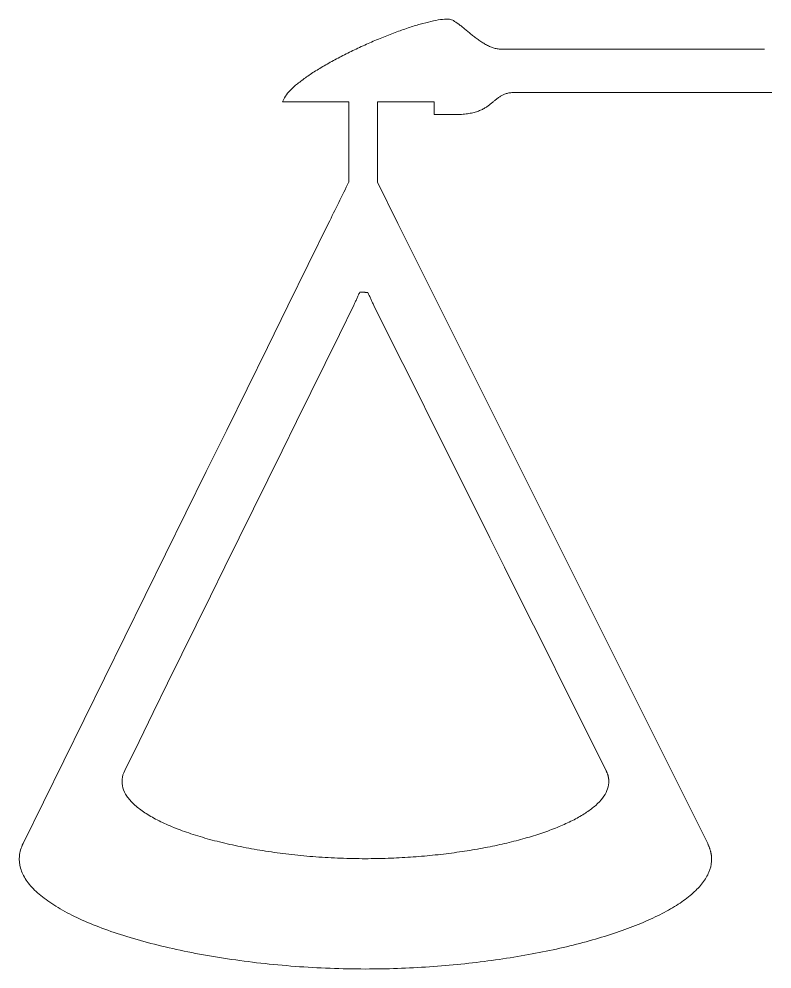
# Model space of a CAD drawing. Header units: millimetres. Extents: x -1287 to -404, y 154 to 690.
# Drawn here: x -1286.6 to -1062.1, y 236.2 to 519.5 of the extents above; entities that cross this region are included whole.
import ezdxf

# ---------------------------------------------------------------- set-up
doc = ezdxf.new("R2010")
doc.units = ezdxf.units.MM
doc.header["$MEASUREMENT"] = 0
doc.layers.add('Camada 1', color=7, linetype='Continuous')

msp = doc.modelspace()

# ---------------------------------------------------------------- linework, layer by layer
at = {"layer": 'Camada 1', "lineweight": 9}
for points, knots in [([(-1188.2319, 494.816), (-1188.2319, 494.816), (-1192.8276, 494.816), (-1192.8276, 494.816), (-1192.8276, 494.816), (-1192.8276, 494.816), (-1193.9092, 494.816), (-1193.9092, 494.816), (-1193.9092, 494.816), (-1193.9092, 494.816), (-1194.9911, 494.816), (-1194.9911, 494.816), (-1194.9911, 494.816), (-1194.9911, 494.816), (-1196.0729, 494.816), (-1196.0729, 494.816), (-1196.0729, 494.816), (-1196.0729, 494.816), (-1197.1548, 494.816), (-1197.1548, 494.816), (-1197.1548, 494.816), (-1197.1548, 494.816), (-1198.2366, 494.816), (-1198.2366, 494.816), (-1198.2366, 494.816), (-1198.2366, 494.816), (-1199.3183, 494.816), (-1199.3183, 494.816), (-1199.3183, 494.816), (-1199.3183, 494.816), (-1200.4001, 494.816), (-1200.4001, 494.816), (-1200.4001, 494.816), (-1200.4001, 494.816), (-1201.4819, 494.816), (-1201.4819, 494.816), (-1201.4819, 494.816), (-1201.4819, 494.816), (-1202.5635, 494.816), (-1202.5635, 494.816), (-1202.5635, 494.816), (-1202.5635, 494.816), (-1203.6455, 494.816), (-1203.6455, 494.816), (-1203.6455, 494.816), (-1203.6455, 494.816), (-1204.7272, 494.816), (-1204.7272, 494.816), (-1204.7272, 494.816), (-1204.7272, 494.816), (-1205.8091, 494.816), (-1205.8091, 494.816), (-1205.8091, 494.816), (-1205.8091, 494.816), (-1206.8909, 494.816), (-1206.8909, 494.816), (-1206.8909, 494.816), (-1206.8909, 494.816), (-1207.9726, 494.816), (-1207.9726, 494.816), (-1207.9726, 494.816), (-1207.8319, 495.3434), (-1207.5584, 495.902), (-1207.1671, 496.4843), (-1207.1671, 496.4843), (-1206.7758, 497.0668), (-1206.266, 497.6743), (-1205.6527, 498.3003), (-1205.6527, 498.3003), (-1205.0395, 498.9263), (-1204.3225, 499.5715), (-1203.5166, 500.2292), (-1203.5166, 500.2292), (-1202.7104, 500.8869), (-1201.8149, 501.5582), (-1200.845, 502.2356), (-1200.845, 502.2356), (-1199.8748, 502.9135), (-1198.8299, 503.5979), (-1197.7251, 504.2838), (-1197.7251, 504.2838), (-1196.6197, 504.9698), (-1195.454, 505.6571), (-1194.2428, 506.3395), (-1194.2428, 506.3395), (-1193.0311, 507.0218), (-1191.7737, 507.6998), (-1190.4849, 508.3665), (-1190.4849, 508.3665), (-1189.196, 509.0338), (-1187.8758, 509.6905), (-1186.5388, 510.3305), (-1186.5388, 510.3305), (-1185.2016, 510.9707), (-1183.8472, 511.5943), (-1182.4902, 512.1951), (-1182.4902, 512.1951), (-1181.1335, 512.7964), (-1179.7741, 513.3752), (-1178.4267, 513.9256), (-1178.4267, 513.9256), (-1177.0792, 514.4762), (-1175.7437, 514.9986), (-1174.4344, 515.4867), (-1174.4344, 515.4867), (-1173.1251, 515.9748), (-1171.8419, 516.4292), (-1170.5999, 516.8429), (-1170.5999, 516.8429), (-1169.3579, 517.2571), (-1168.1562, 517.6309), (-1167.01, 517.9591), (-1167.01, 517.9591), (-1165.8638, 518.287), (-1164.7728, 518.5699), (-1163.7514, 518.8004), (-1163.7514, 518.8004), (-1162.7303, 519.031), (-1161.7787, 519.2095), (-1160.9109, 519.3308), (-1160.9109, 519.3308), (-1160.0432, 519.4522), (-1159.2599, 519.5154), (-1158.5748, 519.5154), (-1158.5748, 519.5154), (-1158.3813, 519.5154), (-1158.1748, 519.4803), (-1157.9557, 519.4144), (-1157.9557, 519.4144), (-1157.7368, 519.3485), (-1157.5052, 519.2524), (-1157.2627, 519.1296), (-1157.2627, 519.1296), (-1157.02, 519.0067), (-1156.7658, 518.8577), (-1156.501, 518.6867), (-1156.501, 518.6867), (-1156.2363, 518.5156), (-1155.961, 518.3223), (-1155.6763, 518.112), (-1155.6763, 518.112), (-1155.3916, 517.9012), (-1155.0972, 517.6732), (-1154.7942, 517.4323), (-1154.7942, 517.4323), (-1154.4909, 517.1911), (-1154.1792, 516.9364), (-1153.8597, 516.6733), (-1153.8597, 516.6733), (-1153.5403, 516.41), (-1153.2128, 516.1384), (-1152.8788, 515.862), (-1152.8788, 515.862), (-1152.5448, 515.5858), (-1152.2036, 515.3055), (-1151.8569, 515.0246), (-1151.8569, 515.0246), (-1151.51, 514.7443), (-1151.1571, 514.4636), (-1150.7991, 514.1874), (-1150.7991, 514.1874), (-1150.4414, 513.911), (-1150.0784, 513.6388), (-1149.7113, 513.3756), (-1149.7113, 513.3756), (-1149.3445, 513.1124), (-1148.9732, 512.8582), (-1148.5988, 512.6167), (-1148.5988, 512.6167), (-1148.2246, 512.3756), (-1147.8467, 512.1476), (-1147.4671, 511.9374), (-1147.4671, 511.9374), (-1147.0872, 511.7265), (-1146.705, 511.5343), (-1146.3216, 511.3632), (-1146.3216, 511.3632), (-1145.9381, 511.1921), (-1145.553, 511.0427), (-1145.1679, 510.9199), (-1145.1679, 510.9199), (-1144.7825, 510.797), (-1144.3967, 510.7004), (-1144.0114, 510.635), (-1144.0114, 510.635), (-1143.6262, 510.5691), (-1143.2414, 510.5339), (-1142.8577, 510.5339), (-1142.8577, 510.5339), (-1142.8577, 510.5339), (-1137.9457, 510.5339), (-1137.9457, 510.5339), (-1137.9457, 510.5339), (-1137.9457, 510.5339), (-1133.0342, 510.5339), (-1133.0342, 510.5339), (-1133.0342, 510.5339), (-1133.0342, 510.5339), (-1128.1225, 510.5339), (-1128.1225, 510.5339), (-1128.1225, 510.5339), (-1128.1225, 510.5339), (-1123.2107, 510.5339), (-1123.2107, 510.5339), (-1123.2107, 510.5339), (-1123.2107, 510.5339), (-1118.299, 510.5339), (-1118.299, 510.5339), (-1118.299, 510.5339), (-1118.299, 510.5339), (-1113.3872, 510.5339), (-1113.3872, 510.5339), (-1113.3872, 510.5339), (-1113.3872, 510.5339), (-1108.4755, 510.5339), (-1108.4755, 510.5339), (-1108.4755, 510.5339), (-1108.4755, 510.5339), (-1103.5636, 510.5339), (-1103.5636, 510.5339), (-1103.5636, 510.5339), (-1103.5636, 510.5339), (-1098.652, 510.5339), (-1098.652, 510.5339), (-1098.652, 510.5339), (-1098.652, 510.5339), (-1093.7401, 510.5339), (-1093.7401, 510.5339), (-1093.7401, 510.5339), (-1093.7401, 510.5339), (-1088.8284, 510.5339), (-1088.8284, 510.5339), (-1088.8284, 510.5339), (-1088.8284, 510.5339), (-1083.9168, 510.5339), (-1083.9168, 510.5339), (-1083.9168, 510.5339), (-1083.9168, 510.5339), (-1079.0049, 510.5339), (-1079.0049, 510.5339), (-1079.0049, 510.5339), (-1079.0049, 510.5339), (-1074.0932, 510.5339), (-1074.0932, 510.5339), (-1074.0932, 510.5339), (-1074.0932, 510.5339), (-1069.1814, 510.5339), (-1069.1814, 510.5339), (-1069.1814, 510.5339), (-1069.1814, 510.5339), (-1064.3356, 510.5339), (-1064.3356, 510.5339), (-1064.3356, 510.5339), (-1064.3356, 510.5339), (-1064.2697, 510.5339), (-1064.2697, 510.5339)], [0, 0, 0, 0, 0.015625, 0.015625, 0.015625, 0.015625, 0.03125, 0.03125, 0.03125, 0.03125, 0.046875, 0.046875, 0.046875, 0.046875, 0.0625, 0.0625, 0.0625, 0.0625, 0.078125, 0.078125, 0.078125, 0.078125, 0.09375, 0.09375, 0.09375, 0.09375, 0.109375, 0.109375, 0.109375, 0.109375, 0.125, 0.125, 0.125, 0.125, 0.140625, 0.140625, 0.140625, 0.140625, 0.15625, 0.15625, 0.15625, 0.15625, 0.171875, 0.171875, 0.171875, 0.171875, 0.1875, 0.1875, 0.1875, 0.1875, 0.203125, 0.203125, 0.203125, 0.203125, 0.21875, 0.21875, 0.21875, 0.21875, 0.234375, 0.234375, 0.234375, 0.234375, 0.25, 0.25, 0.25, 0.25, 0.265625, 0.265625, 0.265625, 0.265625, 0.28125, 0.28125, 0.28125, 0.28125, 0.296875, 0.296875, 0.296875, 0.296875, 0.3125, 0.3125, 0.3125, 0.3125, 0.328125, 0.328125, 0.328125, 0.328125, 0.34375, 0.34375, 0.34375, 0.34375, 0.359375, 0.359375, 0.359375, 0.359375, 0.375, 0.375, 0.375, 0.375, 0.390625, 0.390625, 0.390625, 0.390625, 0.40625, 0.40625, 0.40625, 0.40625, 0.421875, 0.421875, 0.421875, 0.421875, 0.4375, 0.4375, 0.4375, 0.4375, 0.453125, 0.453125, 0.453125, 0.453125, 0.46875, 0.46875, 0.46875, 0.46875, 0.484375, 0.484375, 0.484375, 0.484375, 0.5, 0.5, 0.5, 0.5, 0.515625, 0.515625, 0.515625, 0.515625, 0.53125, 0.53125, 0.53125, 0.53125, 0.546875, 0.546875, 0.546875, 0.546875, 0.5625, 0.5625, 0.5625, 0.5625, 0.578125, 0.578125, 0.578125, 0.578125, 0.59375, 0.59375, 0.59375, 0.59375, 0.609375, 0.609375, 0.609375, 0.609375, 0.625, 0.625, 0.625, 0.625, 0.640625, 0.640625, 0.640625, 0.640625, 0.65625, 0.65625, 0.65625, 0.65625, 0.671875, 0.671875, 0.671875, 0.671875, 0.6875, 0.6875, 0.6875, 0.6875, 0.703125, 0.703125, 0.703125, 0.703125, 0.71875, 0.71875, 0.71875, 0.71875, 0.734375, 0.734375, 0.734375, 0.734375, 0.75, 0.75, 0.75, 0.75, 0.765625, 0.765625, 0.765625, 0.765625, 0.78125, 0.78125, 0.78125, 0.78125, 0.796875, 0.796875, 0.796875, 0.796875, 0.8125, 0.8125, 0.8125, 0.8125, 0.828125, 0.828125, 0.828125, 0.828125, 0.84375, 0.84375, 0.84375, 0.84375, 0.859375, 0.859375, 0.859375, 0.859375, 0.875, 0.875, 0.875, 0.875, 0.890625, 0.890625, 0.890625, 0.890625, 0.90625, 0.90625, 0.90625, 0.90625, 0.921875, 0.921875, 0.921875, 0.921875, 0.9375, 0.9375, 0.9375, 0.9375, 0.953125, 0.953125, 0.953125, 0.953125, 0.96875, 0.96875, 0.96875, 0.96875, 0.984375, 0.984375, 0.984375, 0.984375, 1, 1, 1, 1]), ([(-1179.732, 494.7813), (-1179.732, 494.7813), (-1162.8295, 494.8185), (-1162.8295, 494.8185), (-1162.8295, 494.8185), (-1162.8295, 494.8185), (-1162.8295, 494.6015), (-1162.8295, 494.6015), (-1162.8295, 494.6015), (-1162.8295, 494.6015), (-1162.8295, 494.3281), (-1162.8295, 494.3281), (-1162.8295, 494.3281), (-1162.8295, 494.3281), (-1162.8295, 494.0541), (-1162.8295, 494.0541), (-1162.8295, 494.0541), (-1162.8295, 494.0541), (-1162.8295, 493.7803), (-1162.8295, 493.7803), (-1162.8295, 493.7803), (-1162.8295, 493.7803), (-1162.8295, 493.5069), (-1162.8295, 493.5069), (-1162.8295, 493.5069), (-1162.8295, 493.5069), (-1162.8295, 493.2329), (-1162.8295, 493.2329), (-1162.8295, 493.2329), (-1162.8295, 493.2329), (-1162.8295, 492.9591), (-1162.8295, 492.9591), (-1162.8295, 492.9591), (-1162.8295, 492.9591), (-1162.8295, 492.6851), (-1162.8295, 492.6851), (-1162.8295, 492.6851), (-1162.8295, 492.6851), (-1162.8295, 492.4117), (-1162.8295, 492.4117), (-1162.8295, 492.4117), (-1162.8295, 492.4117), (-1162.8295, 492.1378), (-1162.8295, 492.1378), (-1162.8295, 492.1378), (-1162.8295, 492.1378), (-1162.8295, 491.8644), (-1162.8295, 491.8644), (-1162.8295, 491.8644), (-1162.8295, 491.8644), (-1162.8295, 491.5905), (-1162.8295, 491.5905), (-1162.8295, 491.5905), (-1162.8295, 491.5905), (-1162.8295, 491.3166), (-1162.8295, 491.3166), (-1162.8295, 491.3166), (-1162.8295, 491.3166), (-1162.8295, 491.0426), (-1162.8295, 491.0426), (-1162.8295, 491.0426), (-1162.8295, 491.0426), (-1162.4186, 491.0426), (-1162.4186, 491.0426), (-1162.4186, 491.0426), (-1162.4186, 491.0426), (-1162.0079, 491.0426), (-1162.0079, 491.0426), (-1162.0079, 491.0426), (-1162.0079, 491.0426), (-1161.5974, 491.0426), (-1161.5974, 491.0426), (-1161.5974, 491.0426), (-1161.5974, 491.0426), (-1161.1867, 491.0426), (-1161.1867, 491.0426), (-1161.1867, 491.0426), (-1161.1867, 491.0426), (-1160.7759, 491.0426), (-1160.7759, 491.0426), (-1160.7759, 491.0426), (-1160.7759, 491.0426), (-1160.3652, 491.0426), (-1160.3652, 491.0426), (-1160.3652, 491.0426), (-1160.3652, 491.0426), (-1159.9544, 491.0426), (-1159.9544, 491.0426), (-1159.9544, 491.0426), (-1159.9544, 491.0426), (-1159.5439, 491.0426), (-1159.5439, 491.0426), (-1159.5439, 491.0426), (-1159.5439, 491.0426), (-1159.1331, 491.0426), (-1159.1331, 491.0426), (-1159.1331, 491.0426), (-1159.1331, 491.0426), (-1158.7223, 491.0426), (-1158.7223, 491.0426), (-1158.7223, 491.0426), (-1158.7223, 491.0426), (-1158.3117, 491.0426), (-1158.3117, 491.0426), (-1158.3117, 491.0426), (-1158.3117, 491.0426), (-1157.9011, 491.0426), (-1157.9011, 491.0426), (-1157.9011, 491.0426), (-1157.9011, 491.0426), (-1157.4904, 491.0426), (-1157.4904, 491.0426), (-1157.4904, 491.0426), (-1157.4904, 491.0426), (-1157.0796, 491.0426), (-1157.0796, 491.0426), (-1157.0796, 491.0426), (-1157.0796, 491.0426), (-1156.6691, 491.0426), (-1156.6691, 491.0426), (-1156.6691, 491.0426), (-1156.6691, 491.0426), (-1156.2584, 491.0426), (-1156.2584, 491.0426), (-1156.2584, 491.0426), (-1155.5236, 491.0426), (-1154.8404, 491.0686), (-1154.2032, 491.1167), (-1154.2032, 491.1167), (-1153.5662, 491.1649), (-1152.9749, 491.2355), (-1152.4247, 491.3253), (-1152.4247, 491.3253), (-1151.8745, 491.4153), (-1151.3647, 491.5242), (-1150.8906, 491.6494), (-1150.8906, 491.6494), (-1150.4167, 491.7745), (-1149.978, 491.9153), (-1149.5696, 492.0696), (-1149.5696, 492.0696), (-1149.1612, 492.2232), (-1148.7828, 492.3901), (-1148.4294, 492.5668), (-1148.4294, 492.5668), (-1148.0758, 492.743), (-1147.7472, 492.929), (-1147.4385, 493.1219), (-1147.4385, 493.1219), (-1147.1298, 493.314), (-1146.8398, 493.5132), (-1146.5649, 493.7149), (-1146.5649, 493.7149), (-1146.2896, 493.9173), (-1146.0288, 494.1228), (-1145.777, 494.3281), (-1145.777, 494.3281), (-1145.5252, 494.5331), (-1145.282, 494.7389), (-1145.0428, 494.9407), (-1145.0428, 494.9407), (-1144.8036, 495.1429), (-1144.5677, 495.3416), (-1144.3306, 495.5341), (-1144.3306, 495.5341), (-1144.0932, 495.7265), (-1143.8543, 495.913), (-1143.6083, 496.0892), (-1143.6083, 496.0892), (-1143.6083, 496.0892), (-1143.6007, 496.0946), (-1143.6007, 496.0946), (-1143.6007, 496.0946), (-1143.3572, 496.2694), (-1143.1068, 496.4344), (-1142.8447, 496.5865), (-1142.8447, 496.5865), (-1142.5796, 496.7401), (-1142.3026, 496.8816), (-1142.0077, 497.0068), (-1142.0077, 497.0068), (-1141.713, 497.1319), (-1141.4003, 497.2409), (-1141.0651, 497.3307), (-1141.0651, 497.3307), (-1140.7301, 497.4205), (-1140.3715, 497.4911), (-1139.9857, 497.5393), (-1139.9857, 497.5393), (-1139.5995, 497.5873), (-1139.1849, 497.613), (-1138.7372, 497.613), (-1138.7372, 497.613), (-1138.7372, 497.613), (-1133.9459, 497.613), (-1133.9459, 497.613), (-1133.9459, 497.613), (-1133.9459, 497.613), (-1129.1547, 497.613), (-1129.1547, 497.613), (-1129.1547, 497.613), (-1129.1547, 497.613), (-1124.3636, 497.613), (-1124.3636, 497.613), (-1124.3636, 497.613), (-1124.3636, 497.613), (-1119.5726, 497.613), (-1119.5726, 497.613), (-1119.5726, 497.613), (-1119.5726, 497.613), (-1114.7816, 497.613), (-1114.7816, 497.613), (-1114.7816, 497.613), (-1114.7816, 497.613), (-1109.9904, 497.613), (-1109.9904, 497.613), (-1109.9904, 497.613), (-1109.9904, 497.613), (-1105.1993, 497.613), (-1105.1993, 497.613), (-1105.1993, 497.613), (-1105.1993, 497.613), (-1100.4081, 497.613), (-1100.4081, 497.613), (-1100.4081, 497.613), (-1100.4081, 497.613), (-1095.6171, 497.613), (-1095.6171, 497.613), (-1095.6171, 497.613), (-1095.6171, 497.613), (-1090.8261, 497.613), (-1090.8261, 497.613), (-1090.8261, 497.613), (-1090.8261, 497.613), (-1086.0349, 497.613), (-1086.0349, 497.613), (-1086.0349, 497.613), (-1086.0349, 497.613), (-1081.2438, 497.613), (-1081.2438, 497.613), (-1081.2438, 497.613), (-1081.2438, 497.613), (-1076.4528, 497.613), (-1076.4528, 497.613), (-1076.4528, 497.613), (-1076.4528, 497.613), (-1071.6618, 497.613), (-1071.6618, 497.613), (-1071.6618, 497.613), (-1071.6618, 497.613), (-1066.8706, 497.613), (-1066.8706, 497.613), (-1066.8706, 497.613), (-1066.8706, 497.613), (-1062.0795, 497.613), (-1062.0795, 497.613)], [0, 0, 0, 0, 0.015625, 0.015625, 0.015625, 0.015625, 0.03125, 0.03125, 0.03125, 0.03125, 0.046875, 0.046875, 0.046875, 0.046875, 0.0625, 0.0625, 0.0625, 0.0625, 0.078125, 0.078125, 0.078125, 0.078125, 0.09375, 0.09375, 0.09375, 0.09375, 0.109375, 0.109375, 0.109375, 0.109375, 0.125, 0.125, 0.125, 0.125, 0.140625, 0.140625, 0.140625, 0.140625, 0.15625, 0.15625, 0.15625, 0.15625, 0.171875, 0.171875, 0.171875, 0.171875, 0.1875, 0.1875, 0.1875, 0.1875, 0.203125, 0.203125, 0.203125, 0.203125, 0.21875, 0.21875, 0.21875, 0.21875, 0.234375, 0.234375, 0.234375, 0.234375, 0.25, 0.25, 0.25, 0.25, 0.265625, 0.265625, 0.265625, 0.265625, 0.28125, 0.28125, 0.28125, 0.28125, 0.296875, 0.296875, 0.296875, 0.296875, 0.3125, 0.3125, 0.3125, 0.3125, 0.328125, 0.328125, 0.328125, 0.328125, 0.34375, 0.34375, 0.34375, 0.34375, 0.359375, 0.359375, 0.359375, 0.359375, 0.375, 0.375, 0.375, 0.375, 0.390625, 0.390625, 0.390625, 0.390625, 0.40625, 0.40625, 0.40625, 0.40625, 0.421875, 0.421875, 0.421875, 0.421875, 0.4375, 0.4375, 0.4375, 0.4375, 0.453125, 0.453125, 0.453125, 0.453125, 0.46875, 0.46875, 0.46875, 0.46875, 0.484375, 0.484375, 0.484375, 0.484375, 0.5, 0.5, 0.5, 0.5, 0.515625, 0.515625, 0.515625, 0.515625, 0.53125, 0.53125, 0.53125, 0.53125, 0.546875, 0.546875, 0.546875, 0.546875, 0.5625, 0.5625, 0.5625, 0.5625, 0.578125, 0.578125, 0.578125, 0.578125, 0.59375, 0.59375, 0.59375, 0.59375, 0.609375, 0.609375, 0.609375, 0.609375, 0.625, 0.625, 0.625, 0.625, 0.640625, 0.640625, 0.640625, 0.640625, 0.65625, 0.65625, 0.65625, 0.65625, 0.671875, 0.671875, 0.671875, 0.671875, 0.6875, 0.6875, 0.6875, 0.6875, 0.703125, 0.703125, 0.703125, 0.703125, 0.71875, 0.71875, 0.71875, 0.71875, 0.734375, 0.734375, 0.734375, 0.734375, 0.75, 0.75, 0.75, 0.75, 0.765625, 0.765625, 0.765625, 0.765625, 0.78125, 0.78125, 0.78125, 0.78125, 0.796875, 0.796875, 0.796875, 0.796875, 0.8125, 0.8125, 0.8125, 0.8125, 0.828125, 0.828125, 0.828125, 0.828125, 0.84375, 0.84375, 0.84375, 0.84375, 0.859375, 0.859375, 0.859375, 0.859375, 0.875, 0.875, 0.875, 0.875, 0.890625, 0.890625, 0.890625, 0.890625, 0.90625, 0.90625, 0.90625, 0.90625, 0.921875, 0.921875, 0.921875, 0.921875, 0.9375, 0.9375, 0.9375, 0.9375, 0.953125, 0.953125, 0.953125, 0.953125, 0.96875, 0.96875, 0.96875, 0.96875, 0.984375, 0.984375, 0.984375, 0.984375, 1, 1, 1, 1]), ([(-1179.743, 470.8583), (-1179.743, 470.8583), (-1179.7427, 470.8578), (-1179.7427, 470.8578), (-1179.7427, 470.8578), (-1179.7427, 470.8578), (-1173.5867, 458.531), (-1173.5867, 458.531), (-1173.5867, 458.531), (-1173.5867, 458.531), (-1167.4302, 446.2038), (-1167.4302, 446.2038), (-1167.4302, 446.2038), (-1167.4302, 446.2038), (-1161.274, 433.8766), (-1161.274, 433.8766), (-1161.274, 433.8766), (-1161.274, 433.8766), (-1155.1176, 421.5493), (-1155.1176, 421.5493), (-1155.1176, 421.5493), (-1155.1176, 421.5493), (-1148.9611, 409.2221), (-1148.9611, 409.2221), (-1148.9611, 409.2221), (-1148.9611, 409.2221), (-1142.8048, 396.8948), (-1142.8048, 396.8948), (-1142.8048, 396.8948), (-1142.8048, 396.8948), (-1136.6484, 384.5676), (-1136.6484, 384.5676), (-1136.6484, 384.5676), (-1136.6484, 384.5676), (-1130.4921, 372.2404), (-1130.4921, 372.2404), (-1130.4921, 372.2404), (-1130.4921, 372.2404), (-1124.3358, 359.9138), (-1124.3358, 359.9138), (-1124.3358, 359.9138), (-1124.3358, 359.9138), (-1118.1794, 347.5859), (-1118.1794, 347.5859), (-1118.1794, 347.5859), (-1118.1794, 347.5859), (-1112.0229, 335.2586), (-1112.0229, 335.2586), (-1112.0229, 335.2586), (-1112.0229, 335.2586), (-1105.8667, 322.9314), (-1105.8667, 322.9314), (-1105.8667, 322.9314), (-1105.8667, 322.9314), (-1099.7104, 310.6046), (-1099.7104, 310.6046), (-1099.7104, 310.6046), (-1099.7104, 310.6046), (-1093.5539, 298.2774), (-1093.5539, 298.2774), (-1093.5539, 298.2774), (-1093.5539, 298.2774), (-1087.3977, 285.9497), (-1087.3977, 285.9497), (-1087.3977, 285.9497), (-1087.3977, 285.9497), (-1081.2414, 273.6224), (-1081.2414, 273.6224), (-1081.2414, 273.6224), (-1081.1863, 273.5119), (-1081.1327, 273.4014), (-1081.0816, 273.2908), (-1081.0816, 273.2908), (-1081.0305, 273.1798), (-1080.981, 273.0692), (-1080.934, 272.9587), (-1080.934, 272.9587), (-1080.8868, 272.8482), (-1080.8416, 272.738), (-1080.7985, 272.6276), (-1080.7985, 272.6276), (-1080.7557, 272.517), (-1080.7145, 272.4066), (-1080.6756, 272.2966), (-1080.6756, 272.2966), (-1080.6367, 272.1867), (-1080.5995, 272.0766), (-1080.5644, 271.9666), (-1080.5644, 271.9666), (-1080.5296, 271.8566), (-1080.4962, 271.7467), (-1080.4653, 271.6366), (-1080.4653, 271.6366), (-1080.4343, 271.5272), (-1080.4051, 271.4173), (-1080.378, 271.3078), (-1080.378, 271.3078), (-1080.351, 271.1985), (-1080.3255, 271.0884), (-1080.3024, 270.9795), (-1080.3024, 270.9795), (-1080.2794, 270.87), (-1080.2579, 270.7607), (-1080.2386, 270.6512), (-1080.2386, 270.6512), (-1080.2192, 270.5424), (-1080.2016, 270.4329), (-1080.1861, 270.324), (-1080.1861, 270.324), (-1080.1707, 270.2152), (-1080.157, 270.1057), (-1080.1453, 269.9973), (-1080.1453, 269.9973), (-1080.1336, 269.8885), (-1080.1238, 269.7795), (-1080.116, 269.6706), (-1080.116, 269.6706), (-1080.1081, 269.5624), (-1080.1019, 269.454), (-1080.098, 269.3452), (-1080.098, 269.3452), (-1080.0937, 269.2368), (-1080.0912, 269.1284), (-1080.0909, 269.0201), (-1080.0909, 269.0201), (-1080.0904, 268.9123), (-1080.092, 268.8046), (-1080.095, 268.6962), (-1080.095, 268.6962), (-1080.0981, 268.5885), (-1080.103, 268.4807), (-1080.11, 268.3728), (-1080.11, 268.3728), (-1080.1798, 267.2707), (-1080.4438, 266.1814), (-1080.8895, 265.1068), (-1080.8895, 265.1068), (-1081.3352, 264.0323), (-1081.9628, 262.9724), (-1082.7602, 261.9309), (-1082.7602, 261.9309), (-1083.5576, 260.8888), (-1084.5252, 259.8648), (-1085.6503, 258.8617), (-1085.6503, 258.8617), (-1086.7755, 257.8582), (-1088.0589, 256.8749), (-1089.4877, 255.9152), (-1089.4877, 255.9152), (-1090.9167, 254.9561), (-1092.4917, 254.0197), (-1094.2008, 253.1095), (-1094.2008, 253.1095), (-1095.9098, 252.1994), (-1097.7528, 251.315), (-1099.718, 250.4601), (-1099.718, 250.4601), (-1101.6828, 249.6048), (-1103.77, 248.7783), (-1105.967, 247.9837), (-1105.967, 247.9837), (-1108.164, 247.1889), (-1110.4713, 246.4257), (-1112.8763, 245.6969), (-1112.8763, 245.6969), (-1115.2815, 244.9684), (-1117.785, 244.2738), (-1120.3743, 243.6172), (-1120.3743, 243.6172), (-1122.9636, 242.9605), (-1125.6393, 242.3403), (-1128.389, 241.7606), (-1128.389, 241.7606), (-1131.1386, 241.1809), (-1133.9628, 240.641), (-1136.8484, 240.1443), (-1136.8484, 240.1443), (-1139.7345, 239.6472), (-1142.6828, 239.1924), (-1145.6811, 238.7839), (-1145.6811, 238.7839), (-1148.6794, 238.3752), (-1151.7283, 238.0118), (-1154.8148, 237.6971), (-1154.8148, 237.6971), (-1157.9018, 237.3821), (-1161.0272, 237.1154), (-1164.1784, 236.8997), (-1164.1784, 236.8997), (-1167.3299, 236.6841), (-1170.5077, 236.5197), (-1173.6996, 236.4097), (-1173.6996, 236.4097), (-1176.8915, 236.2991), (-1180.098, 236.242), (-1183.3067, 236.242), (-1183.3067, 236.242), (-1186.8292, 236.242), (-1190.3484, 236.3102), (-1193.8485, 236.4434), (-1193.8485, 236.4434), (-1197.3485, 236.5759), (-1200.8298, 236.7733), (-1204.276, 237.0312), (-1204.276, 237.0312), (-1207.7221, 237.2891), (-1211.1337, 237.6085), (-1214.4946, 237.9847), (-1214.4946, 237.9847), (-1217.8555, 238.3603), (-1221.166, 238.7943), (-1224.4102, 239.281), (-1224.4102, 239.281), (-1227.6542, 239.7676), (-1230.8323, 240.3082), (-1233.9281, 240.8988), (-1233.9281, 240.8988), (-1237.0239, 241.489), (-1240.0379, 242.1296), (-1242.9542, 242.8159), (-1242.9542, 242.8159), (-1245.8702, 243.5027), (-1248.6884, 244.2352), (-1251.3935, 245.0108), (-1251.3935, 245.0108), (-1254.0985, 245.786), (-1256.69, 246.6038), (-1259.1521, 247.4607), (-1259.1521, 247.4607), (-1261.6142, 248.3174), (-1263.9473, 249.2134), (-1266.1353, 250.1438), (-1266.1353, 250.1438), (-1268.3232, 251.0747), (-1270.3662, 252.0415), (-1272.2482, 253.0392), (-1272.2482, 253.0392), (-1274.1303, 254.0368), (-1275.8522, 255.0661), (-1277.3971, 256.1237), (-1277.3971, 256.1237), (-1278.942, 257.1812), (-1280.3112, 258.2667), (-1281.4873, 259.3761), (-1281.4873, 259.3761), (-1282.664, 260.4852), (-1283.6482, 261.6197), (-1284.4244, 262.774), (-1284.4244, 262.774), (-1285.2006, 263.9283), (-1285.769, 265.104), (-1286.1136, 266.2957), (-1286.1136, 266.2957), (-1286.4582, 267.4881), (-1286.5791, 268.6968), (-1286.4606, 269.9192), (-1286.4606, 269.9192), (-1286.3424, 271.1417), (-1285.9845, 272.3775), (-1285.3714, 273.6224), (-1285.3714, 273.6224), (-1285.3714, 273.6224), (-1279.3004, 285.9546), (-1279.3004, 285.9546), (-1279.3004, 285.9546), (-1279.3004, 285.9546), (-1273.2293, 298.2869), (-1273.2293, 298.2869), (-1273.2293, 298.2869), (-1273.2293, 298.2869), (-1267.1582, 310.619), (-1267.1582, 310.619), (-1267.1582, 310.619), (-1267.1582, 310.619), (-1261.0872, 322.9507), (-1261.0872, 322.9507), (-1261.0872, 322.9507), (-1261.0872, 322.9507), (-1255.0161, 335.2829), (-1255.0161, 335.2829), (-1255.0161, 335.2829), (-1255.0161, 335.2829), (-1248.9451, 347.6145), (-1248.9451, 347.6145), (-1248.9451, 347.6145), (-1248.9451, 347.6145), (-1242.874, 359.9468), (-1242.874, 359.9468), (-1242.874, 359.9468), (-1242.874, 359.9468), (-1236.8029, 372.279), (-1236.8029, 372.279), (-1236.8029, 372.279), (-1236.8029, 372.279), (-1230.7319, 384.6105), (-1230.7319, 384.6105), (-1230.7319, 384.6105), (-1230.7319, 384.6105), (-1224.6608, 396.9428), (-1224.6608, 396.9428), (-1224.6608, 396.9428), (-1224.6608, 396.9428), (-1218.5897, 409.2749), (-1218.5897, 409.2749), (-1218.5897, 409.2749), (-1218.5897, 409.2749), (-1212.5187, 421.6066), (-1212.5187, 421.6066), (-1212.5187, 421.6066), (-1212.5187, 421.6066), (-1206.4476, 433.9383), (-1206.4476, 433.9383), (-1206.4476, 433.9383), (-1206.4476, 433.9383), (-1200.3765, 446.2704), (-1200.3765, 446.2704), (-1200.3765, 446.2704), (-1200.3765, 446.2704), (-1194.3055, 458.6027), (-1194.3055, 458.6027), (-1194.3055, 458.6027), (-1192.2818, 462.7132), (-1190.2582, 466.8237), (-1188.2347, 470.9342)], [0, 0, 0, 0, 0.01234568, 0.01234568, 0.01234568, 0.01234568, 0.02469136, 0.02469136, 0.02469136, 0.02469136, 0.03703704, 0.03703704, 0.03703704, 0.03703704, 0.04938272, 0.04938272, 0.04938272, 0.04938272, 0.0617284, 0.0617284, 0.0617284, 0.0617284, 0.07407407, 0.07407407, 0.07407407, 0.07407407, 0.08641975, 0.08641975, 0.08641975, 0.08641975, 0.09876543, 0.09876543, 0.09876543, 0.09876543, 0.11111111, 0.11111111, 0.11111111, 0.11111111, 0.12345679, 0.12345679, 0.12345679, 0.12345679, 0.13580247, 0.13580247, 0.13580247, 0.13580247, 0.14814815, 0.14814815, 0.14814815, 0.14814815, 0.16049383, 0.16049383, 0.16049383, 0.16049383, 0.17283951, 0.17283951, 0.17283951, 0.17283951, 0.18518519, 0.18518519, 0.18518519, 0.18518519, 0.19753086, 0.19753086, 0.19753086, 0.19753086, 0.20987654, 0.20987654, 0.20987654, 0.20987654, 0.22222222, 0.22222222, 0.22222222, 0.22222222, 0.2345679, 0.2345679, 0.2345679, 0.2345679, 0.24691358, 0.24691358, 0.24691358, 0.24691358, 0.25925926, 0.25925926, 0.25925926, 0.25925926, 0.27160494, 0.27160494, 0.27160494, 0.27160494, 0.28395062, 0.28395062, 0.28395062, 0.28395062, 0.2962963, 0.2962963, 0.2962963, 0.2962963, 0.30864198, 0.30864198, 0.30864198, 0.30864198, 0.32098765, 0.32098765, 0.32098765, 0.32098765, 0.33333333, 0.33333333, 0.33333333, 0.33333333, 0.34567901, 0.34567901, 0.34567901, 0.34567901, 0.35802469, 0.35802469, 0.35802469, 0.35802469, 0.37037037, 0.37037037, 0.37037037, 0.37037037, 0.38271605, 0.38271605, 0.38271605, 0.38271605, 0.39506173, 0.39506173, 0.39506173, 0.39506173, 0.40740741, 0.40740741, 0.40740741, 0.40740741, 0.41975309, 0.41975309, 0.41975309, 0.41975309, 0.43209877, 0.43209877, 0.43209877, 0.43209877, 0.44444444, 0.44444444, 0.44444444, 0.44444444, 0.45679012, 0.45679012, 0.45679012, 0.45679012, 0.4691358, 0.4691358, 0.4691358, 0.4691358, 0.48148148, 0.48148148, 0.48148148, 0.48148148, 0.49382716, 0.49382716, 0.49382716, 0.49382716, 0.50617284, 0.50617284, 0.50617284, 0.50617284, 0.51851852, 0.51851852, 0.51851852, 0.51851852, 0.5308642, 0.5308642, 0.5308642, 0.5308642, 0.54320988, 0.54320988, 0.54320988, 0.54320988, 0.55555556, 0.55555556, 0.55555556, 0.55555556, 0.56790123, 0.56790123, 0.56790123, 0.56790123, 0.58024691, 0.58024691, 0.58024691, 0.58024691, 0.59259259, 0.59259259, 0.59259259, 0.59259259, 0.60493827, 0.60493827, 0.60493827, 0.60493827, 0.61728395, 0.61728395, 0.61728395, 0.61728395, 0.62962963, 0.62962963, 0.62962963, 0.62962963, 0.64197531, 0.64197531, 0.64197531, 0.64197531, 0.65432099, 0.65432099, 0.65432099, 0.65432099, 0.66666667, 0.66666667, 0.66666667, 0.66666667, 0.67901235, 0.67901235, 0.67901235, 0.67901235, 0.69135802, 0.69135802, 0.69135802, 0.69135802, 0.7037037, 0.7037037, 0.7037037, 0.7037037, 0.71604938, 0.71604938, 0.71604938, 0.71604938, 0.72839506, 0.72839506, 0.72839506, 0.72839506, 0.74074074, 0.74074074, 0.74074074, 0.74074074, 0.75308642, 0.75308642, 0.75308642, 0.75308642, 0.7654321, 0.7654321, 0.7654321, 0.7654321, 0.77777778, 0.77777778, 0.77777778, 0.77777778, 0.79012346, 0.79012346, 0.79012346, 0.79012346, 0.80246914, 0.80246914, 0.80246914, 0.80246914, 0.81481481, 0.81481481, 0.81481481, 0.81481481, 0.82716049, 0.82716049, 0.82716049, 0.82716049, 0.83950617, 0.83950617, 0.83950617, 0.83950617, 0.85185185, 0.85185185, 0.85185185, 0.85185185, 0.86419753, 0.86419753, 0.86419753, 0.86419753, 0.87654321, 0.87654321, 0.87654321, 0.87654321, 0.88888889, 0.88888889, 0.88888889, 0.88888889, 0.90123457, 0.90123457, 0.90123457, 0.90123457, 0.91358025, 0.91358025, 0.91358025, 0.91358025, 0.92592593, 0.92592593, 0.92592593, 0.92592593, 0.9382716, 0.9382716, 0.9382716, 0.9382716, 0.95061728, 0.95061728, 0.95061728, 0.95061728, 0.96296296, 0.96296296, 0.96296296, 0.96296296, 0.97530864, 0.97530864, 0.97530864, 0.97530864, 0.98765432, 0.98765432, 0.98765432, 0.98765432, 1, 1, 1, 1]), ([(-1186.7689, 434.1543), (-1186.7689, 434.1543), (-1186.6581, 434.3973), (-1186.6581, 434.3973), (-1186.6581, 434.3973), (-1186.6581, 434.3973), (-1186.5474, 434.64), (-1186.5474, 434.64), (-1186.5474, 434.64), (-1186.5474, 434.64), (-1186.4367, 434.8831), (-1186.4367, 434.8831), (-1186.4367, 434.8831), (-1186.4367, 434.8831), (-1186.326, 435.126), (-1186.326, 435.126), (-1186.326, 435.126), (-1186.326, 435.126), (-1186.2153, 435.3692), (-1186.2153, 435.3692), (-1186.2153, 435.3692), (-1186.2153, 435.3692), (-1186.1045, 435.6123), (-1186.1045, 435.6123), (-1186.1045, 435.6123), (-1186.1045, 435.6123), (-1185.9939, 435.8546), (-1185.9939, 435.8546), (-1185.9939, 435.8546), (-1185.9939, 435.8546), (-1185.8834, 436.098), (-1185.8834, 436.098), (-1185.8834, 436.098), (-1185.8834, 436.098), (-1185.7726, 436.341), (-1185.7726, 436.341), (-1185.7726, 436.341), (-1185.7726, 436.341), (-1185.6619, 436.5839), (-1185.6619, 436.5839), (-1185.6619, 436.5839), (-1185.6619, 436.5839), (-1185.5513, 436.8266), (-1185.5513, 436.8266), (-1185.5513, 436.8266), (-1185.5513, 436.8266), (-1185.4406, 437.0696), (-1185.4406, 437.0696), (-1185.4406, 437.0696), (-1185.4406, 437.0696), (-1185.33, 437.3126), (-1185.33, 437.3126), (-1185.33, 437.3126), (-1185.33, 437.3126), (-1185.2192, 437.5557), (-1185.2192, 437.5557), (-1185.2192, 437.5557), (-1185.2192, 437.5557), (-1185.1086, 437.7987), (-1185.1086, 437.7987), (-1185.1086, 437.7987), (-1185.1086, 437.7987), (-1184.998, 438.0414), (-1184.998, 438.0414)], [0, 0, 0, 0, 0.0625, 0.0625, 0.0625, 0.0625, 0.125, 0.125, 0.125, 0.125, 0.1875, 0.1875, 0.1875, 0.1875, 0.25, 0.25, 0.25, 0.25, 0.3125, 0.3125, 0.3125, 0.3125, 0.375, 0.375, 0.375, 0.375, 0.4375, 0.4375, 0.4375, 0.4375, 0.5, 0.5, 0.5, 0.5, 0.5625, 0.5625, 0.5625, 0.5625, 0.625, 0.625, 0.625, 0.625, 0.6875, 0.6875, 0.6875, 0.6875, 0.75, 0.75, 0.75, 0.75, 0.8125, 0.8125, 0.8125, 0.8125, 0.875, 0.875, 0.875, 0.875, 0.9375, 0.9375, 0.9375, 0.9375, 1, 1, 1, 1]), ([(-1184.998, 438.0414), (-1184.998, 438.0414), (-1184.8468, 438.0385), (-1184.8468, 438.0385), (-1184.8468, 438.0385), (-1184.8468, 438.0385), (-1184.696, 438.0359), (-1184.696, 438.0359), (-1184.696, 438.0359), (-1184.696, 438.0359), (-1184.5448, 438.0331), (-1184.5448, 438.0331), (-1184.5448, 438.0331), (-1184.5448, 438.0331), (-1184.3939, 438.0302), (-1184.3939, 438.0302), (-1184.3939, 438.0302), (-1184.3939, 438.0302), (-1184.2428, 438.0276), (-1184.2428, 438.0276), (-1184.2428, 438.0276), (-1184.2428, 438.0276), (-1184.0919, 438.0247), (-1184.0919, 438.0247), (-1184.0919, 438.0247), (-1184.0919, 438.0247), (-1183.9408, 438.0214), (-1183.9408, 438.0214), (-1183.9408, 438.0214), (-1183.9408, 438.0214), (-1183.7899, 438.0186), (-1183.7899, 438.0186), (-1183.7899, 438.0186), (-1183.7899, 438.0186), (-1183.6387, 438.0161), (-1183.6387, 438.0161), (-1183.6387, 438.0161), (-1183.6387, 438.0161), (-1183.488, 438.0131), (-1183.488, 438.0131), (-1183.488, 438.0131), (-1183.488, 438.0131), (-1183.3367, 438.0105), (-1183.3367, 438.0105), (-1183.3367, 438.0105), (-1183.3367, 438.0105), (-1183.186, 438.0079), (-1183.186, 438.0079), (-1183.186, 438.0079), (-1183.186, 438.0079), (-1183.035, 438.0051), (-1183.035, 438.0051), (-1183.035, 438.0051), (-1183.035, 438.0051), (-1182.884, 438.0017), (-1182.884, 438.0017), (-1182.884, 438.0017), (-1182.884, 438.0017), (-1182.7331, 437.9989), (-1182.7331, 437.9989), (-1182.7331, 437.9989), (-1182.7331, 437.9989), (-1182.582, 437.996), (-1182.582, 437.996)], [0, 0, 0, 0, 0.0625, 0.0625, 0.0625, 0.0625, 0.125, 0.125, 0.125, 0.125, 0.1875, 0.1875, 0.1875, 0.1875, 0.25, 0.25, 0.25, 0.25, 0.3125, 0.3125, 0.3125, 0.3125, 0.375, 0.375, 0.375, 0.375, 0.4375, 0.4375, 0.4375, 0.4375, 0.5, 0.5, 0.5, 0.5, 0.5625, 0.5625, 0.5625, 0.5625, 0.625, 0.625, 0.625, 0.625, 0.6875, 0.6875, 0.6875, 0.6875, 0.75, 0.75, 0.75, 0.75, 0.8125, 0.8125, 0.8125, 0.8125, 0.875, 0.875, 0.875, 0.875, 0.9375, 0.9375, 0.9375, 0.9375, 1, 1, 1, 1]), ([(-1182.582, 437.996), (-1182.582, 437.996), (-1182.4716, 437.7537), (-1182.4716, 437.7537), (-1182.4716, 437.7537), (-1182.4716, 437.7537), (-1182.3607, 437.5106), (-1182.3607, 437.5106), (-1182.3607, 437.5106), (-1182.3607, 437.5106), (-1182.2499, 437.2676), (-1182.2499, 437.2676), (-1182.2499, 437.2676), (-1182.2499, 437.2676), (-1182.1393, 437.0245), (-1182.1393, 437.0245), (-1182.1393, 437.0245), (-1182.1393, 437.0245), (-1182.0285, 436.7814), (-1182.0285, 436.7814), (-1182.0285, 436.7814), (-1182.0285, 436.7814), (-1181.9177, 436.5387), (-1181.9177, 436.5387), (-1181.9177, 436.5387), (-1181.9177, 436.5387), (-1181.8072, 436.2957), (-1181.8072, 436.2957), (-1181.8072, 436.2957), (-1181.8072, 436.2957), (-1181.6965, 436.0527), (-1181.6965, 436.0527), (-1181.6965, 436.0527), (-1181.6965, 436.0527), (-1181.586, 435.8096), (-1181.586, 435.8096), (-1181.586, 435.8096), (-1181.586, 435.8096), (-1181.4752, 435.5671), (-1181.4752, 435.5671), (-1181.4752, 435.5671), (-1181.4752, 435.5671), (-1181.3644, 435.324), (-1181.3644, 435.324), (-1181.3644, 435.324), (-1181.3644, 435.324), (-1181.2538, 435.0809), (-1181.2538, 435.0809), (-1181.2538, 435.0809), (-1181.2538, 435.0809), (-1181.1433, 434.838), (-1181.1433, 434.838), (-1181.1433, 434.838), (-1181.1433, 434.838), (-1181.0324, 434.5949), (-1181.0324, 434.5949), (-1181.0324, 434.5949), (-1181.0324, 434.5949), (-1180.9217, 434.3516), (-1180.9217, 434.3516), (-1180.9217, 434.3516), (-1180.9217, 434.3516), (-1180.8113, 434.1094), (-1180.8113, 434.1094)], [0, 0, 0, 0, 0.0625, 0.0625, 0.0625, 0.0625, 0.125, 0.125, 0.125, 0.125, 0.1875, 0.1875, 0.1875, 0.1875, 0.25, 0.25, 0.25, 0.25, 0.3125, 0.3125, 0.3125, 0.3125, 0.375, 0.375, 0.375, 0.375, 0.4375, 0.4375, 0.4375, 0.4375, 0.5, 0.5, 0.5, 0.5, 0.5625, 0.5625, 0.5625, 0.5625, 0.625, 0.625, 0.625, 0.625, 0.6875, 0.6875, 0.6875, 0.6875, 0.75, 0.75, 0.75, 0.75, 0.8125, 0.8125, 0.8125, 0.8125, 0.875, 0.875, 0.875, 0.875, 0.9375, 0.9375, 0.9375, 0.9375, 1, 1, 1, 1]), ([(-1180.7983, 434.1011), (-1180.7983, 434.1011), (-1176.4695, 425.433), (-1176.4695, 425.433), (-1176.4695, 425.433), (-1176.4695, 425.433), (-1172.1408, 416.7655), (-1172.1408, 416.7655), (-1172.1408, 416.7655), (-1172.1408, 416.7655), (-1167.8121, 408.0983), (-1167.8121, 408.0983), (-1167.8121, 408.0983), (-1167.8121, 408.0983), (-1163.4833, 399.4302), (-1163.4833, 399.4302), (-1163.4833, 399.4302), (-1163.4833, 399.4302), (-1159.1545, 390.7628), (-1159.1545, 390.7628), (-1159.1545, 390.7628), (-1159.1545, 390.7628), (-1154.8259, 382.0952), (-1154.8259, 382.0952), (-1154.8259, 382.0952), (-1154.8259, 382.0952), (-1150.4971, 373.4278), (-1150.4971, 373.4278), (-1150.4971, 373.4278), (-1150.4971, 373.4278), (-1146.1685, 364.7597), (-1146.1685, 364.7597), (-1146.1685, 364.7597), (-1146.1685, 364.7597), (-1141.8399, 356.0923), (-1141.8399, 356.0923), (-1141.8399, 356.0923), (-1141.8399, 356.0923), (-1137.511, 347.4243), (-1137.511, 347.4243), (-1137.511, 347.4243), (-1137.511, 347.4243), (-1133.1824, 338.7568), (-1133.1824, 338.7568), (-1133.1824, 338.7568), (-1133.1824, 338.7568), (-1128.8537, 330.0894), (-1128.8537, 330.0894), (-1128.8537, 330.0894), (-1128.8537, 330.0894), (-1124.5251, 321.4219), (-1124.5251, 321.4219), (-1124.5251, 321.4219), (-1124.5251, 321.4219), (-1120.1961, 312.7538), (-1120.1961, 312.7538), (-1120.1961, 312.7538), (-1120.1961, 312.7538), (-1115.8677, 304.0862), (-1115.8677, 304.0862), (-1115.8677, 304.0862), (-1115.8677, 304.0862), (-1111.539, 295.4183), (-1111.539, 295.4183), (-1111.539, 295.4183), (-1111.5, 295.3409), (-1111.4626, 295.2629), (-1111.4266, 295.1851), (-1111.4266, 295.1851), (-1111.3907, 295.1072), (-1111.3557, 295.0296), (-1111.3228, 294.9521), (-1111.3228, 294.9521), (-1111.2896, 294.8739), (-1111.2579, 294.7965), (-1111.2274, 294.7189), (-1111.2274, 294.7189), (-1111.1976, 294.6413), (-1111.1682, 294.5638), (-1111.1409, 294.4863), (-1111.1409, 294.4863), (-1111.1136, 294.4092), (-1111.0876, 294.3317), (-1111.063, 294.2543), (-1111.063, 294.2543), (-1111.0382, 294.1766), (-1111.015, 294.0991), (-1110.9932, 294.0221), (-1110.9932, 294.0221), (-1110.9713, 293.9452), (-1110.9509, 293.8675), (-1110.9319, 293.7907), (-1110.9319, 293.7907), (-1110.9128, 293.7136), (-1110.895, 293.6366), (-1110.8787, 293.5597), (-1110.8787, 293.5597), (-1110.8624, 293.4826), (-1110.8474, 293.4055), (-1110.8337, 293.3293), (-1110.8337, 293.3293), (-1110.8203, 293.2521), (-1110.8079, 293.1759), (-1110.7971, 293.0989), (-1110.7971, 293.0989), (-1110.786, 293.0224), (-1110.7765, 292.9454), (-1110.7684, 292.8689), (-1110.7684, 292.8689), (-1110.76, 292.7926), (-1110.7531, 292.7161), (-1110.7477, 292.6397), (-1110.7477, 292.6397), (-1110.7421, 292.5637), (-1110.7375, 292.4872), (-1110.7348, 292.4109), (-1110.7348, 292.4109), (-1110.732, 292.3349), (-1110.7301, 292.2585), (-1110.73, 292.1826), (-1110.73, 292.1826), (-1110.7294, 292.1068), (-1110.7307, 292.0302), (-1110.7327, 291.955), (-1110.7327, 291.955), (-1110.7348, 291.879), (-1110.7385, 291.8028), (-1110.7432, 291.7267), (-1110.7432, 291.7267), (-1110.7923, 290.9524), (-1110.9779, 290.1865), (-1111.2912, 289.4309), (-1111.2912, 289.4309), (-1111.6047, 288.6752), (-1112.0459, 287.9301), (-1112.6065, 287.1975), (-1112.6065, 287.1975), (-1113.167, 286.4649), (-1113.8475, 285.7446), (-1114.6387, 285.0395), (-1114.6387, 285.0395), (-1115.4297, 284.334), (-1116.3319, 283.6426), (-1117.3367, 282.9679), (-1117.3367, 282.9679), (-1118.3418, 282.2932), (-1119.4494, 281.635), (-1120.6508, 280.9947), (-1120.6508, 280.9947), (-1121.8526, 280.3553), (-1123.1484, 279.7333), (-1124.5302, 279.1316), (-1124.5302, 279.1316), (-1125.9119, 278.5306), (-1127.3793, 277.9494), (-1128.9242, 277.3907), (-1128.9242, 277.3907), (-1130.4688, 276.8318), (-1132.0911, 276.2951), (-1133.7824, 275.7831), (-1133.7824, 275.7831), (-1135.4736, 275.2707), (-1137.2335, 274.7829), (-1139.0543, 274.3209), (-1139.0543, 274.3209), (-1140.8749, 273.859), (-1142.7565, 273.4229), (-1144.6896, 273.0154), (-1144.6896, 273.0154), (-1146.623, 272.6079), (-1148.6085, 272.2279), (-1150.6377, 271.8786), (-1150.6377, 271.8786), (-1152.6668, 271.5288), (-1154.7401, 271.2099), (-1156.8483, 270.9223), (-1156.8483, 270.9223), (-1158.9567, 270.6348), (-1161.1002, 270.3796), (-1163.2706, 270.1579), (-1163.2706, 270.1579), (-1165.4411, 269.937), (-1167.6387, 269.7493), (-1169.8544, 269.5976), (-1169.8544, 269.5976), (-1172.0704, 269.4463), (-1174.3046, 269.3303), (-1176.5489, 269.2528), (-1176.5489, 269.2528), (-1178.7932, 269.1751), (-1181.0479, 269.135), (-1183.3041, 269.135), (-1183.3041, 269.135), (-1185.7808, 269.135), (-1188.2551, 269.1833), (-1190.7161, 269.2763), (-1190.7161, 269.2763), (-1193.1771, 269.3698), (-1195.6248, 269.5085), (-1198.0482, 269.69), (-1198.0482, 269.69), (-1200.4711, 269.8713), (-1202.8701, 270.0958), (-1205.2332, 270.3602), (-1205.2332, 270.3602), (-1207.5963, 270.6247), (-1209.9242, 270.9299), (-1212.2052, 271.272), (-1212.2052, 271.272), (-1214.4863, 271.6141), (-1216.7208, 271.9942), (-1218.8975, 272.4095), (-1218.8975, 272.4095), (-1221.0744, 272.8246), (-1223.1936, 273.2748), (-1225.2439, 273.7572), (-1225.2439, 273.7572), (-1227.2944, 274.2401), (-1229.276, 274.7554), (-1231.178, 275.3005), (-1231.178, 275.3005), (-1233.0798, 275.846), (-1234.9022, 276.4205), (-1236.6331, 277.0232), (-1236.6331, 277.0232), (-1238.3643, 277.6255), (-1240.0047, 278.2555), (-1241.543, 278.91), (-1241.543, 278.91), (-1243.0814, 279.5644), (-1244.5181, 280.2441), (-1245.8415, 280.9452), (-1245.8415, 280.9452), (-1247.165, 281.6472), (-1248.3753, 282.3714), (-1249.4617, 283.1149), (-1249.4617, 283.1149), (-1250.5479, 283.8583), (-1251.5106, 284.6212), (-1252.3379, 285.4015), (-1252.3379, 285.4015), (-1253.165, 286.1817), (-1253.8569, 286.9787), (-1254.4028, 287.7903), (-1254.4028, 287.7903), (-1254.9484, 288.6019), (-1255.3482, 289.4286), (-1255.5907, 290.2666), (-1255.5907, 290.2666), (-1255.8331, 291.1053), (-1255.9181, 291.955), (-1255.8347, 292.8146), (-1255.8347, 292.8146), (-1255.7516, 293.6741), (-1255.5, 294.543), (-1255.0689, 295.4183), (-1255.0689, 295.4183), (-1255.0689, 295.4183), (-1250.8001, 304.0898), (-1250.8001, 304.0898), (-1250.8001, 304.0898), (-1250.8001, 304.0898), (-1246.5315, 312.7604), (-1246.5315, 312.7604), (-1246.5315, 312.7604), (-1246.5315, 312.7604), (-1242.2625, 321.4319), (-1242.2625, 321.4319), (-1242.2625, 321.4319), (-1242.2625, 321.4319), (-1237.9936, 330.1025), (-1237.9936, 330.1025), (-1237.9936, 330.1025), (-1237.9936, 330.1025), (-1233.7249, 338.774), (-1233.7249, 338.774), (-1233.7249, 338.774), (-1233.7249, 338.774), (-1229.4562, 347.4447), (-1229.4562, 347.4447), (-1229.4562, 347.4447), (-1229.4562, 347.4447), (-1225.1875, 356.1152), (-1225.1875, 356.1152), (-1225.1875, 356.1152), (-1225.1875, 356.1152), (-1220.9189, 364.7867), (-1220.9189, 364.7867), (-1220.9189, 364.7867), (-1220.9189, 364.7867), (-1216.65, 373.4573), (-1216.65, 373.4573), (-1216.65, 373.4573), (-1216.65, 373.4573), (-1212.3812, 382.1288), (-1212.3812, 382.1288), (-1212.3812, 382.1288), (-1212.3812, 382.1288), (-1208.1124, 390.7994), (-1208.1124, 390.7994), (-1208.1124, 390.7994), (-1208.1124, 390.7994), (-1203.8438, 399.4702), (-1203.8438, 399.4702), (-1203.8438, 399.4702), (-1203.8438, 399.4702), (-1199.575, 408.1415), (-1199.575, 408.1415), (-1199.575, 408.1415), (-1199.575, 408.1415), (-1195.3063, 416.8123), (-1195.3063, 416.8123), (-1195.3063, 416.8123), (-1195.3063, 416.8123), (-1191.0377, 425.4835), (-1191.0377, 425.4835), (-1191.0377, 425.4835), (-1191.0377, 425.4835), (-1186.7689, 434.1543), (-1186.7689, 434.1543)], [0, 0, 0, 0, 0.0125, 0.0125, 0.0125, 0.0125, 0.025, 0.025, 0.025, 0.025, 0.0375, 0.0375, 0.0375, 0.0375, 0.05, 0.05, 0.05, 0.05, 0.0625, 0.0625, 0.0625, 0.0625, 0.075, 0.075, 0.075, 0.075, 0.0875, 0.0875, 0.0875, 0.0875, 0.1, 0.1, 0.1, 0.1, 0.1125, 0.1125, 0.1125, 0.1125, 0.125, 0.125, 0.125, 0.125, 0.1375, 0.1375, 0.1375, 0.1375, 0.15, 0.15, 0.15, 0.15, 0.1625, 0.1625, 0.1625, 0.1625, 0.175, 0.175, 0.175, 0.175, 0.1875, 0.1875, 0.1875, 0.1875, 0.2, 0.2, 0.2, 0.2, 0.2125, 0.2125, 0.2125, 0.2125, 0.225, 0.225, 0.225, 0.225, 0.2375, 0.2375, 0.2375, 0.2375, 0.25, 0.25, 0.25, 0.25, 0.2625, 0.2625, 0.2625, 0.2625, 0.275, 0.275, 0.275, 0.275, 0.2875, 0.2875, 0.2875, 0.2875, 0.3, 0.3, 0.3, 0.3, 0.3125, 0.3125, 0.3125, 0.3125, 0.325, 0.325, 0.325, 0.325, 0.3375, 0.3375, 0.3375, 0.3375, 0.35, 0.35, 0.35, 0.35, 0.3625, 0.3625, 0.3625, 0.3625, 0.375, 0.375, 0.375, 0.375, 0.3875, 0.3875, 0.3875, 0.3875, 0.4, 0.4, 0.4, 0.4, 0.4125, 0.4125, 0.4125, 0.4125, 0.425, 0.425, 0.425, 0.425, 0.4375, 0.4375, 0.4375, 0.4375, 0.45, 0.45, 0.45, 0.45, 0.4625, 0.4625, 0.4625, 0.4625, 0.475, 0.475, 0.475, 0.475, 0.4875, 0.4875, 0.4875, 0.4875, 0.5, 0.5, 0.5, 0.5, 0.5125, 0.5125, 0.5125, 0.5125, 0.525, 0.525, 0.525, 0.525, 0.5375, 0.5375, 0.5375, 0.5375, 0.55, 0.55, 0.55, 0.55, 0.5625, 0.5625, 0.5625, 0.5625, 0.575, 0.575, 0.575, 0.575, 0.5875, 0.5875, 0.5875, 0.5875, 0.6, 0.6, 0.6, 0.6, 0.6125, 0.6125, 0.6125, 0.6125, 0.625, 0.625, 0.625, 0.625, 0.6375, 0.6375, 0.6375, 0.6375, 0.65, 0.65, 0.65, 0.65, 0.6625, 0.6625, 0.6625, 0.6625, 0.675, 0.675, 0.675, 0.675, 0.6875, 0.6875, 0.6875, 0.6875, 0.7, 0.7, 0.7, 0.7, 0.7125, 0.7125, 0.7125, 0.7125, 0.725, 0.725, 0.725, 0.725, 0.7375, 0.7375, 0.7375, 0.7375, 0.75, 0.75, 0.75, 0.75, 0.7625, 0.7625, 0.7625, 0.7625, 0.775, 0.775, 0.775, 0.775, 0.7875, 0.7875, 0.7875, 0.7875, 0.8, 0.8, 0.8, 0.8, 0.8125, 0.8125, 0.8125, 0.8125, 0.825, 0.825, 0.825, 0.825, 0.8375, 0.8375, 0.8375, 0.8375, 0.85, 0.85, 0.85, 0.85, 0.8625, 0.8625, 0.8625, 0.8625, 0.875, 0.875, 0.875, 0.875, 0.8875, 0.8875, 0.8875, 0.8875, 0.9, 0.9, 0.9, 0.9, 0.9125, 0.9125, 0.9125, 0.9125, 0.925, 0.925, 0.925, 0.925, 0.9375, 0.9375, 0.9375, 0.9375, 0.95, 0.95, 0.95, 0.95, 0.9625, 0.9625, 0.9625, 0.9625, 0.975, 0.975, 0.975, 0.975, 0.9875, 0.9875, 0.9875, 0.9875, 1, 1, 1, 1])]:
    msp.add_open_spline(points, degree=3, knots=knots, dxfattribs=at)
for points in [[(-1188.232, 470.8579), (-1188.232, 470.8579), (-1188.232, 494.8136), (-1188.232, 494.8136)], [(-1179.732, 494.7813), (-1179.732, 494.7813), (-1179.732, 470.8579), (-1179.732, 470.8579)]]:
    msp.add_open_spline(points, degree=3, dxfattribs=at)

doc.saveas('drawing.dxf')
